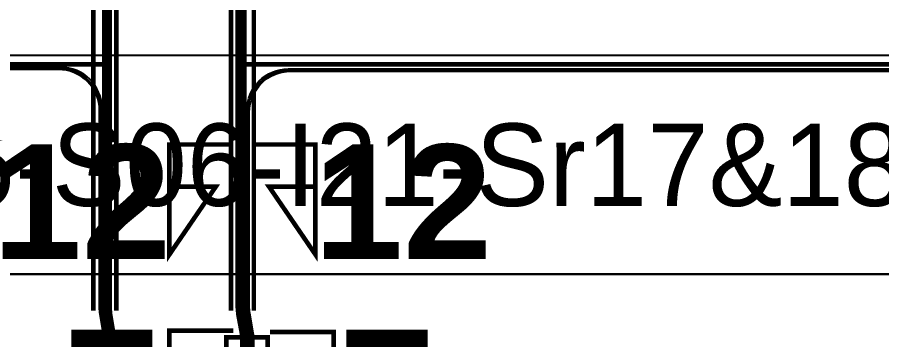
# Model space of a CAD drawing. Header units: metres. Extents: x 532643 to 533032, y 2674497 to 2674929.
# Drawn here: x 532816.68 to 532835.53, y 2674810.36 to 2674817.4 of the extents above; entities that cross this region are included whole.
import ezdxf
from ezdxf.enums import TextEntityAlignment as Align

# ---------------------------------------------------------------- set-up
doc = ezdxf.new("R2010")
doc.units = ezdxf.units.M
doc.header["$MEASUREMENT"] = 0
doc.linetypes.add('DASHED', pattern=[0.75, 0.5, -0.25])
for name, color, linetype in [('E-Inverter Grouping', 2, 'Continuous'), ('Excavation', 7, 'Continuous'), ('IDT', 7, 'Continuous'), ('LT Cable(AG) INV to LT Panel BL-06', 2, 'Continuous'), ('Messenger Wire Exc Link', 7, 'Continuous'), ('Messenger Wire-BL06 (Master Path)', 30, 'Continuous'), ('Messenger Wire-Bl06 (MW Path)', 191, 'Continuous'), ('MMS Table Block-06', 8, 'Continuous'), ('Section Marking BL-06', 2, 'Continuous'), ('Trench (AC)-BL06', 14, 'Continuous')]:
    doc.layers.add(name, color=color, linetype=linetype)
doc.styles.add('BoldTextStyle', font='arialbd.ttf')
doc.styles.get("Standard").update_dxf_attribs({"font": 'Adani Regular.ttf'})

# ---------------------------------------------------------------- blocks, each defined once
blk = doc.blocks.new('MMS Table (32.292 x 4.788)')
at = {"color": 0}
blk.add_lwpolyline([(0, -0.002), (0, 4.786), (32.292, 4.786), (32.292, -0.002)], close=True, dxfattribs=at)
at = {"color": 7}
blk.add_attdef('ID1', text='', height=1.8, dxfattribs=at).set_placement((16.146, 2.392), align=Align.MIDDLE_CENTER)
blk = doc.blocks.new('IDT')
at = {"layer": 'IDT', "color": 243, "linetype": 'DASHED'}
blk.add_lwpolyline([(45.49999999962691, 32.58580025943296), (45.4999999996269, -4.032314963696315), (-1.30442248516332e-09, -4.032314963696308), (-1.304414354308392e-09, 32.58580025943297)], close=True, dxfattribs=at)

msp = doc.modelspace()

# ---------------------------------------------------------------- linework, layer by layer
at = {"layer": 'E-Inverter Grouping', "color": 3}
msp.add_lwpolyline([(532870.1232843682, 2674811.791169281), (532805.4392843682, 2674811.791169281), (532805.4392843682, 2674846.575169281), (532870.1232843682, 2674846.575169281)], close=True, dxfattribs=at)
at = {"layer": 'Excavation', "color": 3, "const_width": 0.1}
for points in [[(532825.6102826138, 2674798.073132983), (532818.6852843686, 2674798.073132983), (532818.6852843686, 2674810.414203433)], [(532829.0099354833, 2674799.503849138), (532829.0099354833, 2674801.736423512), (532821.6926116262, 2674808.251225982), (532821.6926116263, 2674810.414203433)]]:
    msp.add_lwpolyline(points, dxfattribs=at)
at = {"layer": 'LT Cable(AG) INV to LT Panel BL-06'}
for points in [[(532828.4764828403, 2674796.804503328), (532828.3222250219, 2674796.804508372, -0.1278039081214447), (532827.8840762534, 2674796.918362293), (532825.8145644006, 2674798.071779062, 0.1278039081603817), (532825.3764156321, 2674798.185632983), (532819.6977843688, 2674798.185632983, -0.4142135623931155), (532818.7977843686, 2674799.085632983), (532818.7977843686, 2674810.353168568, 0.03995823480772897), (532818.7863250354, 2674810.496331005), (532818.7151677436, 2674810.937970226, -0.03995823482116238), (532818.7037084104, 2674811.081132664), (532818.7037084105, 2674920.587669279, 0.4142135623696432), (532817.8037084105, 2674921.487669279), (532710.8015845179, 2674921.48766928, -0.4142135623693032), (532709.9015845179, 2674922.38766928), (532709.9015845179, 2674922.689769275)], [(532828.4764828403, 2674796.829503328), (532828.3222250219, 2674796.829508372, -0.1278039081214447), (532827.8840762534, 2674796.943362293), (532825.8145643998, 2674798.096779062, 0.1278039081603817), (532825.3764156313, 2674798.210632984), (532819.7227843687, 2674798.210632983, -0.4142135623931891), (532818.8227843685, 2674799.110632983), (532818.8227843685, 2674810.355169675, 0.03995823471040594), (532818.8113250353, 2674810.498332112), (532818.7401677438, 2674810.939971333, -0.03995823470981269), (532818.7287084105, 2674811.08313377), (532818.7287084104, 2674920.612669279, 0.4142135623727862), (532817.8287084104, 2674921.512669279), (532807.9775845179, 2674921.512669279, -0.414213562373095), (532807.0775845179, 2674922.412669279), (532807.0775845179, 2674922.689769275)], [(532830.4792512616, 2674796.754503328), (532828.3222250219, 2674796.754508372, -0.1278039081214447), (532827.8840762534, 2674796.868362294), (532825.8145644006, 2674798.021779062, 0.1278039081603817), (532825.3764156321, 2674798.135632983), (532819.6477843687, 2674798.135632983, -0.4142135623929696), (532818.7477843686, 2674799.035632983), (532818.7477843686, 2674810.349166354, 0.03995823475906743), (532818.7363250353, 2674810.492328791), (532818.6651677437, 2674810.933968012, -0.03995823476548754), (532818.6537084104, 2674811.07713045), (532818.6537084104, 2674890.537669279, 0.4142135623693327), (532817.7537084104, 2674891.437669279), (532710.8015845179, 2674891.43766928, -0.4142135623693011), (532709.9015845179, 2674892.33766928), (532709.9015845179, 2674892.689769275)], [(532828.4764828403, 2674796.779503328), (532828.3222250219, 2674796.779508372, -0.1278039081214447), (532827.8840762534, 2674796.893362293), (532825.8145644006, 2674798.046779062, 0.1278039081603817), (532825.3764156321, 2674798.160632983), (532819.6727843687, 2674798.160632983, -0.4142135623930421), (532818.7727843686, 2674799.060632983), (532818.7727843686, 2674810.351167461, 0.03995823475906743), (532818.7613250354, 2674810.494329899), (532818.6901677437, 2674810.935969119, -0.03995823476548754), (532818.6787084105, 2674811.079131557), (532818.6787084105, 2674890.562669279, 0.414213562373095), (532817.7787084104, 2674891.462669279), (532807.9775845179, 2674891.462669279, -0.414213562373095), (532807.0775845179, 2674892.362669279), (532807.0775845179, 2674892.689769275)], [(532830.4792512616, 2674796.704503329), (532828.3222250219, 2674796.704508373, -0.1278039081214447), (532827.8840762534, 2674796.818362294), (532825.8145644006, 2674797.971779062, 0.1278039081603817), (532825.3764156321, 2674798.085632984), (532819.5977843687, 2674798.085632983, -0.4142135623928257), (532818.6977843685, 2674798.985632983), (532818.6977843685, 2674810.345164141, 0.03995823471040594), (532818.6863250353, 2674810.488326578), (532818.6151677438, 2674810.929965799, -0.03995823470949789), (532818.6037084105, 2674811.073128236), (532818.6037084104, 2674860.487669279, 0.4142135623686533), (532817.7037084104, 2674861.387669279), (532710.8015845179, 2674861.387669281, -0.4142135623692996), (532709.9015845179, 2674862.287669281), (532709.9015845179, 2674862.689769275)], [(532830.4792512616, 2674796.729503328), (532828.3222250219, 2674796.729508372, -0.1278039081214447), (532827.8840762534, 2674796.843362294), (532825.8145644006, 2674797.996779062, 0.1278039081603817), (532825.3764156321, 2674798.110632984), (532819.6227843687, 2674798.110632983, -0.4142135623928975), (532818.7227843686, 2674799.010632983), (532818.7227843686, 2674810.347165247, 0.03995823475906743), (532818.7113250353, 2674810.490327685), (532818.6401677437, 2674810.931966905, -0.03995823476548754), (532818.6287084104, 2674811.075129343), (532818.6287084104, 2674860.512669279, 0.414213562373095), (532817.7287084104, 2674861.412669279), (532807.9775845179, 2674861.412669279, -0.414213562373095), (532807.0775845179, 2674862.312669279), (532807.0775845179, 2674862.689769275)], [(532832.6362512615, 2674796.654508373), (532828.3222250219, 2674796.654508373, -0.1278039081214447), (532827.8840762534, 2674796.768362294), (532825.8145644014, 2674797.921779062, 0.1278039081603817), (532825.3764156329, 2674798.035632983), (532819.5477843687, 2674798.035632983, -0.4142135623926842), (532818.6477843686, 2674798.935632983), (532818.6477843686, 2674810.341161927, 0.03995823475906743), (532818.6363250354, 2674810.484324364), (532818.5651677437, 2674810.925963585, -0.03995823476548754), (532818.5537084105, 2674811.069126023), (532818.5537084105, 2674837.937669279, 0.4142135623693292), (532817.6537084104, 2674838.837669279), (532710.8015845179, 2674838.83766928, -0.4142135623692977), (532709.9015845179, 2674839.73766928), (532709.9015845179, 2674840.189769275)], [(532830.4792512616, 2674796.679503329), (532828.3222250219, 2674796.679508373, -0.1278039081214447), (532827.8840762534, 2674796.793362294), (532825.8145644014, 2674797.946779062, 0.1278039081603817), (532825.3764156329, 2674798.060632983), (532819.5727843688, 2674798.060632983, -0.4142135623927547), (532818.6727843686, 2674798.960632983), (532818.6727843686, 2674810.343163033, 0.03995823480772897), (532818.6613250354, 2674810.486325471), (532818.5901677436, 2674810.927964692, -0.03995823482194478), (532818.5787084104, 2674811.07112713), (532818.5787084105, 2674837.962669279, 0.4142135623712147), (532817.6787084105, 2674838.862669279), (532775.5855845179, 2674838.862669279, -0.4142135623699228), (532774.6855845179, 2674839.762669279), (532774.6855845179, 2674840.189769275)], [(532832.6362512615, 2674796.629508373), (532828.3222250219, 2674796.629508373, -0.1278039081214447), (532827.8840762534, 2674796.743362294), (532825.8145644014, 2674797.896779062, 0.1278039081603817), (532825.3764156329, 2674798.010632983), (532819.5227843687, 2674798.010632983, -0.414213562392614), (532818.6227843686, 2674798.910632983), (532818.6227843686, 2674810.33916082, 0.03995823475906743), (532818.6113250353, 2674810.482323258), (532818.5401677437, 2674810.923962479, -0.03995823476548754), (532818.5287084104, 2674811.067124916), (532818.5287084104, 2674815.412669279, 0.4142135623591174), (532817.6287084104, 2674816.312669279), (532790.1557843682, 2674816.31266928, 0.4142135623875159), (532789.2557843681, 2674815.412669281), (532789.2557843681, 2674809.71266928, -0.414213562373095), (532788.3557843681, 2674808.81266928), (532710.8015845179, 2674808.81266928, -0.414213562373095), (532709.9015845179, 2674809.71266928), (532709.9015845179, 2674810.189769275)], [(532832.6362512615, 2674796.579508373), (532828.3222250219, 2674796.579508373, -0.1278039081214447), (532827.8840762534, 2674796.693362294), (532825.8145644014, 2674797.846779062, 0.1278039081603817), (532825.3764156329, 2674797.960632984), (532819.4727843687, 2674797.960632983, -0.4142135623924753), (532818.5727843685, 2674798.860632983), (532818.5727843685, 2674810.335158607, 0.03995823471040594), (532818.5613250353, 2674810.478321044), (532818.4901677438, 2674810.919960265, -0.03995823470454672), (532818.4787084105, 2674811.063122702), (532818.4787084104, 2674815.362669279, 0.4142135623525118), (532817.5787084104, 2674816.262669279), (532790.2057843682, 2674816.262669281, 0.4142135623875671), (532789.3057843682, 2674815.362669281), (532789.3057843682, 2674787.162669281, -0.414213562373095), (532788.4057843682, 2674786.262669281), (532710.8015845179, 2674786.262669281, -0.414213562373095), (532709.9015845179, 2674787.162669281), (532709.9015845179, 2674787.689769275)], [(532832.6362512615, 2674796.604508373), (532828.3222250219, 2674796.604508373, -0.1278039081214447), (532827.8840762534, 2674796.718362294), (532825.8145644014, 2674797.871779062, 0.1278039081603817), (532825.3764156329, 2674797.985632984), (532819.4977843687, 2674797.985632983, -0.4142135623925443), (532818.5977843686, 2674798.885632983), (532818.5977843686, 2674810.337159713, 0.03995823475906743), (532818.5863250353, 2674810.480322151), (532818.5151677437, 2674810.921961371, -0.03995823476548754), (532818.5037084104, 2674811.065123809), (532818.5037084104, 2674815.387669279, 0.4142135623590935), (532817.6037084104, 2674816.287669279), (532790.1807843682, 2674816.287669281, 0.4142135623875415), (532789.2807843682, 2674815.387669281), (532789.2807843682, 2674787.18766928, -0.414213562373095), (532788.3807843681, 2674786.287669281), (532775.5855845179, 2674786.287669281, -0.414213562373095), (532774.6855845179, 2674787.18766928), (532774.6855845179, 2674787.689769275)]]:
    msp.add_lwpolyline(points, format="xyb", dxfattribs=at)
at = {"layer": 'LT Cable(AG) INV to LT Panel BL-06', "color": 5}
for points in [[(532829.5101633108, 2674797.204361049, -0.3259988777103935), (532828.8849354833, 2674798.061390951), (532828.8849354833, 2674801.276624703, 0.2140186322185252), (532828.5834023167, 2674801.948813254), (532821.8691447929, 2674807.926690189, -0.2140186322320503), (532821.5676116262, 2674808.59887874), (532821.5676116263, 2674810.327858747, 0.04301523001170813), (532821.5543385582, 2674810.481856631), (532821.4794814786, 2674810.912887156, -0.04301522998253888), (532821.4662084104, 2674811.066885039), (532821.4662084104, 2674920.600169279, -0.4142135623701943), (532822.3662084105, 2674921.500169279), (532867.584984218, 2674921.50016928, 0.4142135623701377), (532868.484984218, 2674922.400169279), (532868.484984218, 2674922.689769275)], [(532829.5101633107, 2674797.237782299, -0.3179111482981459), (532828.9099354834, 2674798.086390951), (532828.9099354834, 2674801.287839308, 0.2140186322185252), (532828.6084023167, 2674801.96002786), (532821.8941447929, 2674807.937904794, -0.2140186322321069), (532821.5926116263, 2674808.610093345), (532821.5926116264, 2674810.330013495, 0.04301523006026459), (532821.5793385583, 2674810.484011379), (532821.5044814785, 2674810.915041904, -0.04301523003857886), (532821.4912084104, 2674811.069039788), (532821.4912084105, 2674920.575169279, -0.4142135623699482), (532822.3912084105, 2674921.475169279), (532964.760984218, 2674921.475169281, 0.4142135623702392), (532965.660984218, 2674922.37516928), (532965.660984218, 2674922.689769275)], [(532829.5101633107, 2674797.272032246, -0.3097769471170886), (532828.9349354834, 2674798.111390951), (532828.9349354834, 2674801.299053913, 0.2140186322185252), (532828.6334023167, 2674801.971242465), (532821.919144793, 2674807.949119399, -0.2140186322321641), (532821.6176116263, 2674808.62130795), (532821.6176116264, 2674810.332168244, 0.04301523001187163), (532821.6043385583, 2674810.486166127), (532821.5294814786, 2674810.917196652, -0.04301522998253888), (532821.5162084105, 2674811.071194536), (532821.5162084105, 2674890.550169279, -0.4142135623701912), (532822.4162084105, 2674891.450169279), (532867.584984218, 2674891.45016928, 0.4142135623701346), (532868.484984218, 2674892.35016928), (532868.484984218, 2674892.689769275)], [(532829.5101633107, 2674797.307138621, -0.3015862789084595), (532828.9599354833, 2674798.136390951), (532828.9599354833, 2674801.310268518, 0.2140186322185252), (532828.6584023166, 2674801.98245707), (532821.9441447929, 2674807.960334004, -0.2140186322322218), (532821.6426116262, 2674808.632522556), (532821.6426116263, 2674810.334322992, 0.04301523001195461), (532821.6293385582, 2674810.488320876), (532821.5544814785, 2674810.919351401, -0.04301522998253888), (532821.5412084104, 2674811.073349284), (532821.5412084104, 2674890.525169279, -0.414213562370256), (532822.4412084104, 2674891.425169279), (532964.760984218, 2674891.42516928, 0.4142135623702382), (532965.660984218, 2674892.32516928), (532965.660984218, 2674892.689769275)], [(532831.5792512614, 2674797.261390951), (532829.8849354833, 2674797.261390951, -0.4142135623503636), (532828.9849354833, 2674798.161390951), (532828.9849354833, 2674801.321483123, 0.2140186322185252), (532828.6834023166, 2674801.993671675), (532821.9691447929, 2674807.971548609, -0.2140186322322798), (532821.6676116262, 2674808.643737161), (532821.6676116263, 2674810.33647774, 0.04301522996356298), (532821.6543385583, 2674810.490475624), (532821.5794814785, 2674810.92150615, -0.04301522994321387), (532821.5662084105, 2674811.075504033), (532821.5662084104, 2674860.500169279, -0.4142135623708656), (532822.4662084104, 2674861.400169279), (532867.584984218, 2674861.400169279, 0.4142135623701312), (532868.484984218, 2674862.300169279), (532868.484984218, 2674862.689769275)], [(532831.5792512614, 2674797.286390951), (532829.9099354834, 2674797.286390951, -0.4142135623503636), (532829.0099354833, 2674798.186390951), (532829.0099354833, 2674801.332697728, 0.2140186322185252), (532828.7084023167, 2674802.00488628), (532821.9941447929, 2674807.982763214, -0.2140186322323385), (532821.6926116262, 2674808.654951766), (532821.6926116263, 2674810.338632489, 0.04301523001212323), (532821.6793385582, 2674810.492630373), (532821.6044814786, 2674810.923660898, -0.04301522998253888), (532821.5912084104, 2674811.077658781), (532821.5912084104, 2674860.475169279, -0.4142135623702549), (532822.4912084105, 2674861.375169279), (532964.760984218, 2674861.37516928, 0.4142135623702371), (532965.660984218, 2674862.27516928), (532965.660984218, 2674862.689769275)], [(532831.5792512614, 2674797.311390951), (532829.9349354834, 2674797.311390951, -0.4142135623503636), (532829.0349354834, 2674798.211390951), (532829.0349354834, 2674801.343912333, 0.2140186322185252), (532828.7334023167, 2674802.016100885), (532822.0191447929, 2674807.993977819, -0.2140186322323974), (532821.7176116263, 2674808.666166371), (532821.7176116264, 2674810.340787238, 0.04301523006068392), (532821.7043385583, 2674810.494785121), (532821.6294814785, 2674810.925815646, -0.04301523003936212), (532821.6162084104, 2674811.07981353), (532821.6162084105, 2674837.950169279, -0.4142135623718672), (532822.5162084105, 2674838.850169279), (532835.192984218, 2674838.850169279, 0.414213562373095), (532836.092984218, 2674839.750169279), (532836.092984218, 2674840.189769275)], [(532831.5792512614, 2674797.336390951), (532829.9599354834, 2674797.336390951, -0.4142135623503636), (532829.0599354834, 2674798.236390951), (532829.0599354834, 2674801.355126938, 0.2140186322185252), (532828.7584023167, 2674802.02731549), (532822.044144793, 2674808.005192424, -0.2140186322324571), (532821.7426116263, 2674808.677380976), (532821.7426116264, 2674810.342941986, 0.04301523001229519), (532821.7293385583, 2674810.49693987), (532821.6544814786, 2674810.927970394, -0.04301522998253888), (532821.6412084105, 2674811.081968278), (532821.6412084105, 2674837.925169279, -0.4142135623696525), (532822.5412084105, 2674838.825169279), (532899.976984218, 2674838.82516928, 0.4142135623696128), (532900.876984218, 2674839.72516928), (532900.876984218, 2674840.189769275)], [(532833.5202512615, 2674797.361390951), (532829.9849354833, 2674797.361390951, -0.4142135623503636), (532829.0849354833, 2674798.261390951), (532829.0849354833, 2674801.366341543, 0.2140186322185252), (532828.7834023166, 2674802.038530095), (532822.0691447929, 2674808.016407029, -0.2140186322325172), (532821.7676116262, 2674808.688595581), (532821.7676116263, 2674810.345096734, 0.04301523001238261), (532821.7543385582, 2674810.499094618), (532821.6794814785, 2674810.930125143, -0.04301522998253888), (532821.6662084104, 2674811.084123027), (532821.6662084104, 2674837.900169279, -0.4142135623702535), (532822.5662084104, 2674838.800169279), (532964.760984218, 2674838.80016928, 0.4142135623702355), (532965.660984218, 2674839.70016928), (532965.660984218, 2674840.189769275)], [(532833.5202512615, 2674797.386390951), (532830.0099354833, 2674797.386390951, -0.4142135623503636), (532829.1099354833, 2674798.28639095), (532829.1099354833, 2674801.377556148, 0.2140186322185252), (532828.8084023166, 2674802.0497447), (532822.0941447929, 2674808.027621634, -0.2140186322325777), (532821.7926116262, 2674808.699810186), (532821.7926116263, 2674810.347251482, 0.04301522996399543), (532821.7793385583, 2674810.501249366), (532821.7044814785, 2674810.932279892, -0.04301522993825589), (532821.6912084105, 2674811.086277775), (532821.6912084104, 2674815.375169279, -0.4142135623733302), (532822.5912084104, 2674816.275169279), (532885.3692843681, 2674816.27516928, -0.4142135623795205), (532886.2692843681, 2674815.37516928), (532886.2692843681, 2674809.67516928, 0.414213562373095), (532887.1692843682, 2674808.77516928), (532964.760984218, 2674808.77516928, 0.414213562373095), (532965.660984218, 2674809.67516928), (532965.660984218, 2674810.189769275)], [(532833.5202512615, 2674797.41139095), (532830.0349354834, 2674797.41139095, -0.4142135623503636), (532829.1349354833, 2674798.31139095), (532829.1349354833, 2674801.388770754, 0.2140186322185252), (532828.8334023167, 2674802.060959305), (532822.1191447929, 2674808.038836239, -0.214018632232639), (532821.8176116262, 2674808.711024791), (532821.8176116263, 2674810.349406231, 0.04301523001256013), (532821.8043385582, 2674810.503404115), (532821.7294814786, 2674810.93443464, -0.04301522998253888), (532821.7162084104, 2674811.088432523), (532821.7162084104, 2674815.350169279, -0.4142135623667541), (532822.6162084105, 2674816.250169279), (532885.3442843681, 2674816.25016928, -0.4142135623795257), (532886.2442843681, 2674815.350169281), (532886.2442843681, 2674787.15016928, 0.414213562373095), (532887.1442843681, 2674786.25016928), (532899.976984218, 2674786.25016928, 0.414213562373095), (532900.876984218, 2674787.15016928), (532900.876984218, 2674787.689769275)], [(532833.5202512615, 2674797.43639095), (532830.0599354834, 2674797.43639095, -0.4142135623503636), (532829.1599354834, 2674798.33639095), (532829.1599354834, 2674801.399985359, 0.214018632209244), (532828.8584023167, 2674802.07217391), (532822.1441447929, 2674808.050050845, -0.2140186322230204), (532821.8426116263, 2674808.722239397), (532821.8426116264, 2674810.35156098, 0.04301523006112572), (532821.8293385583, 2674810.505558863), (532821.7544814785, 2674810.936589388, -0.04301523004390911), (532821.7412084104, 2674811.090587272), (532821.7412084105, 2674815.325169279, -0.4142135623601086), (532822.6412084105, 2674816.225169279), (532885.3192843681, 2674816.225169281, -0.4142135623795307), (532886.2192843681, 2674815.325169281), (532886.2192843681, 2674787.12516928, 0.414213562373095), (532887.1192843681, 2674786.225169281), (532964.760984218, 2674786.225169281, 0.414213562373095), (532965.660984218, 2674787.12516928), (532965.660984218, 2674787.689769275)]]:
    msp.add_lwpolyline(points, format="xyb", dxfattribs=at)
at = {"layer": 'Messenger Wire Exc Link'}
for points in [[(532818.6852843686, 2674810.416203433), (532818.5912084104, 2674811.000087837)], [(532821.6926116263, 2674810.416203433), (532821.5912084104, 2674811.000087837)]]:
    msp.add_lwpolyline(points, dxfattribs=at)
at = {"layer": 'Messenger Wire-BL06 (Master Path)'}
for points in [[(532818.5912084104, 2674811.000087837), (532818.5912084104, 2674921.575169279)], [(532821.5912084104, 2674811.000087837), (532821.5912084104, 2674921.375169279)], [(532789.1932843681, 2674816.37516928), (532818.5912084104, 2674816.375169279)], [(532821.5912084104, 2674816.375169279), (532886.3692843681, 2674816.37516928)]]:
    msp.add_lwpolyline(points, dxfattribs=at)
at = {"layer": 'Messenger Wire-Bl06 (MW Path)', "const_width": 0.1}
for points in [[(532818.8412084104, 2674811.000087837), (532818.8412084104, 2674921.575169279)], [(532821.8412084104, 2674811.000087837), (532821.8412084104, 2674921.375169279)], [(532818.3412084104, 2674811.000087837), (532818.3412084104, 2674838.875169279)], [(532821.3412084104, 2674811.000087837), (532821.3412084104, 2674838.875169279)], [(532789.1932843681, 2674816.37516928), (532818.5912084104, 2674816.375169279)], [(532821.5912084104, 2674816.375169279), (532886.3692843681, 2674816.37516928)]]:
    msp.add_lwpolyline(points, dxfattribs=at)
at = {"layer": 'Section Marking BL-06', "color": 94, "lineweight": 35, "true_color": 0x00a500, "const_width": 0.1}
for points in [[(532821.3912084105, 2674814.625169279), (532820.0012084105, 2674814.625169279), (532820.0012084105, 2674812.225169279), (532821.0112084105, 2674813.705169279), (532820.0012084105, 2674813.705169279)], [(532821.7912084104, 2674814.625169279), (532823.1812084104, 2674814.625169279), (532823.1812084104, 2674812.225169279), (532822.1712084104, 2674813.705169279), (532823.1812084104, 2674813.705169279)], [(532821.3912084105, 2674810.561914468), (532820.0012084105, 2674810.561914468), (532820.0012084105, 2674808.161914468), (532821.0112084105, 2674809.641914468), (532820.0012084105, 2674809.641914468)], [(532822.1926116263, 2674810.532714708), (532823.5826116264, 2674810.532714708), (532823.5826116262, 2674808.132714708), (532822.5726116264, 2674809.612714708), (532823.5826116264, 2674809.612714708)]]:
    msp.add_lwpolyline(points, dxfattribs=at)
at = {"layer": 'Trench (AC)-BL06', "const_width": 0.1}
for points in [[(532818.2352843686, 2674810.414203433), (532818.2352843699, 2674798.523132979, 0.414213562368404), (532819.13528437, 2674797.623132979), (532825.6102826138, 2674797.623132984), (532825.6102826137, 2674798.523132984), (532820.03528437, 2674798.523132979, -0.4142135623721557), (532819.1352843698, 2674799.423132979), (532819.1352843686, 2674810.414203433)], [(532828.4111516709, 2674801.704306071), (532821.3913954389, 2674807.950741982, -0.2124726228145605), (532821.2426116264, 2674808.285060406), (532821.2426116264, 2674810.414203433), (532822.1426116264, 2674810.414203433), (532822.1426116265, 2674808.619232381, 0.2124726227902704), (532822.2913954393, 2674808.284913958), (532829.3111516708, 2674802.038478046, -0.212472622813343), (532829.4599354835, 2674801.704159623), (532829.4599354834, 2674799.196708546), (532828.5599354834, 2674799.196708546), (532828.5599354834, 2674801.369987647, 0.2124726228154971)]]:
    msp.add_lwpolyline(points, format="xyb", close=True, dxfattribs=at)

# ---------------------------------------------------------------- block references
at = {"layer": 'IDT', "color": 8, "rotation": 180}
msp.add_blockref('IDT', (532860.5312843673, 2674807.758854317), dxfattribs=at)
at = {"layer": 'MMS Table Block-06'}
msp.add_blockref('MMS Table (32.292 x 4.788)', (532805.4392843682, 2674811.791169281), dxfattribs=at).add_auto_attribs({'ID1': 'B06-R16-S06-I21-Sr17&18'})

# ---------------------------------------------------------------- texts
at = {"layer": 'Section Marking BL-06', "color": 94, "true_color": 0x00a500, "style": 'BoldTextStyle'}
for p in [(532818.0912084104, 2674813.375169279), (532825.0912084104, 2674813.375169279)]:
    msp.add_text('12', height=2.5, dxfattribs=at).set_placement(p, align=Align.MIDDLE_CENTER)
for p in [(532818.6926116263, 2674809.332714708), (532824.6926116263, 2674809.332714708)]:
    msp.add_text('F', height=2.5, rotation=359.9999999969162, dxfattribs=at).set_placement(p, align=Align.MIDDLE_CENTER)

doc.saveas('drawing.dxf')
